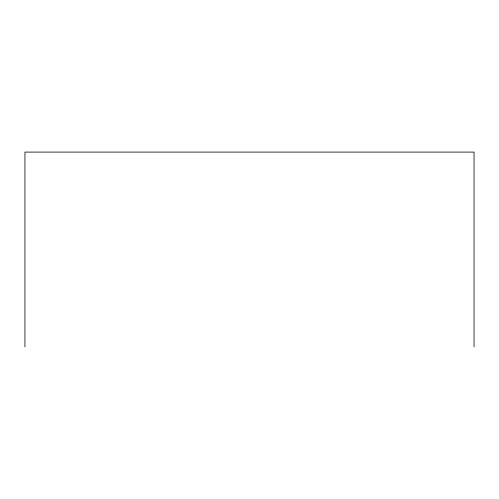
<?xml version="1.0" encoding="UTF-8"?>
<svg xmlns="http://www.w3.org/2000/svg" width="499" height="499" viewBox="0 0 499 499"><rect width="100%" height="100%" fill="white"/><g stroke="black" fill="none" stroke-linecap="round" stroke-linejoin="round"><path stroke-width="0.75" d="M474.05 346.911L474.05 152.089L24.95 152.089L24.95 346.911"/></g></svg>
